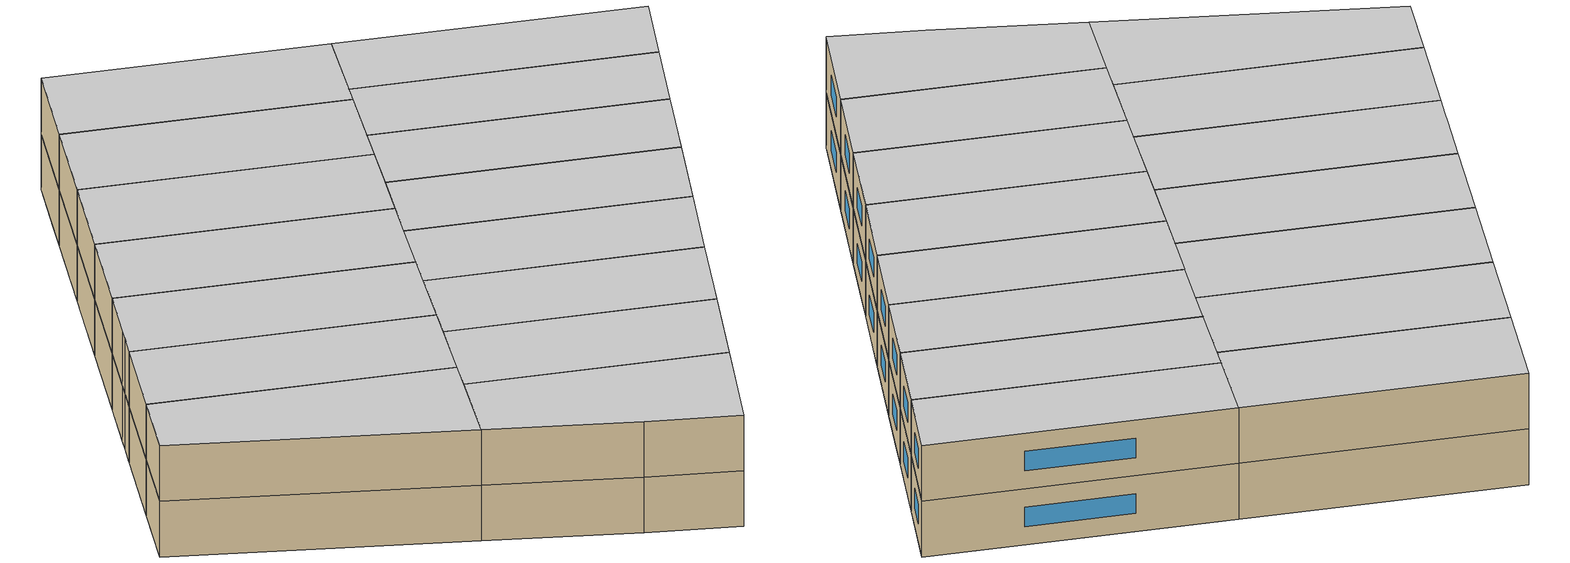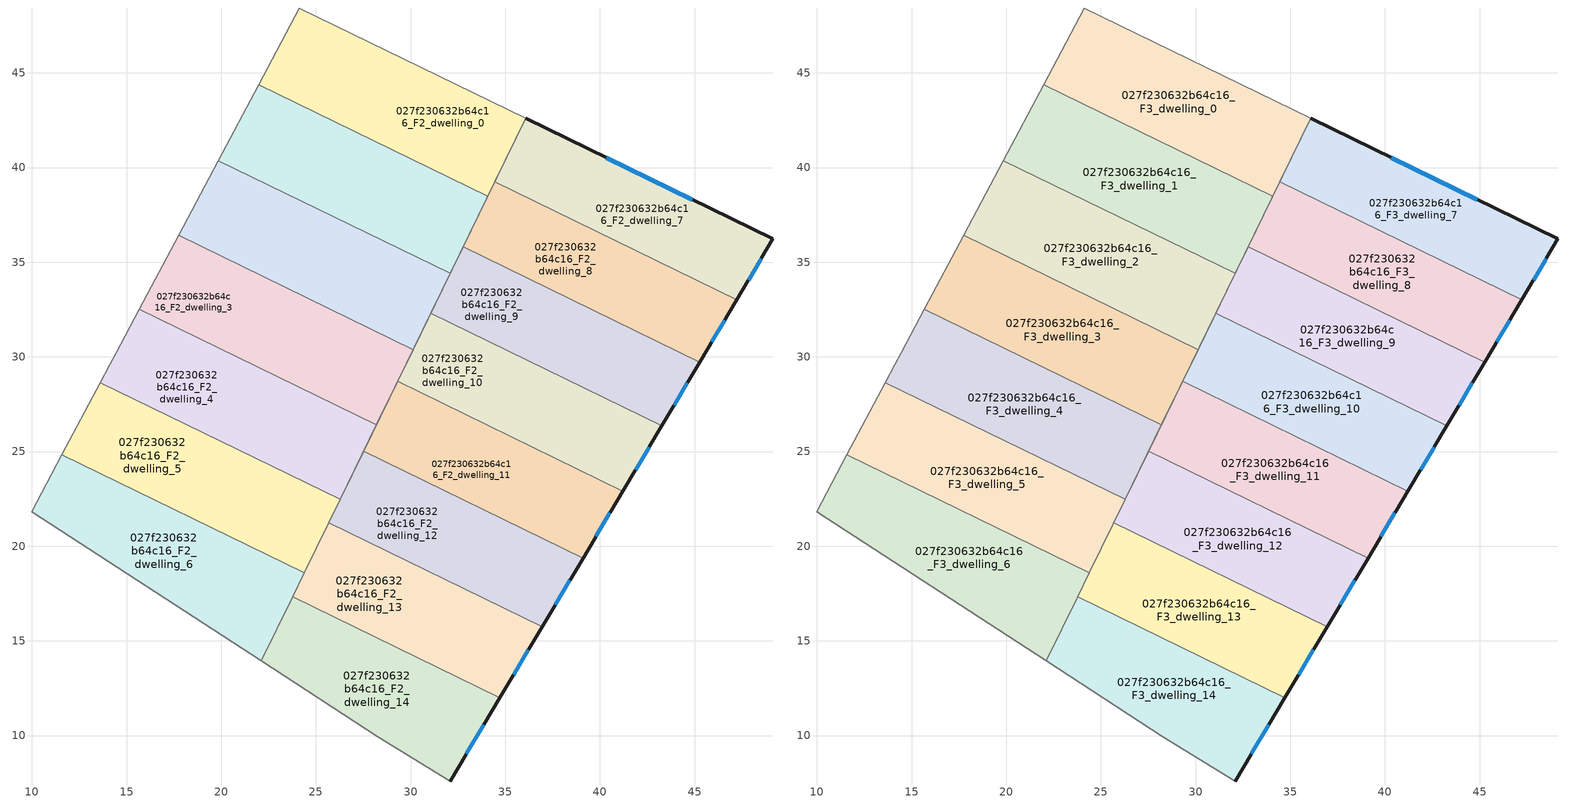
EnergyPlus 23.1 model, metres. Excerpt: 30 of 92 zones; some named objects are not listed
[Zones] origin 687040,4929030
027f230632b64c16_F2_dwelling_0
 floor to 027f230632b64c16_F1_dwelling_0 (EU_floor_Construction): 36.07,42.6 34.23,38.82 22.68,45.69 24.13,48.43 z6
 floor to 027f230632b64c16_F1_dwelling_1 (EU_floor_Construction): 34.23,38.82 34.07,38.48 21.97,44.37 22.68,45.69 z6
 wall to 027f230632b64c16_F2_dwelling_1 (EU_wall_Construction): 21.97,44.37 34.07,38.48 z6:9
 wall adiabatic (EU_wall_Construction): 34.07,38.48 36.07,42.6 24.13,48.43 21.97,44.37 z6:9
027f230632b64c16_F2_dwelling_1
 floor to 027f230632b64c16_F1_dwelling_1 (EU_floor_Construction): 34.07,38.48 32.59,35.44 20.92,42.39 21.97,44.37 z6
 floor to 027f230632b64c16_F1_dwelling_2 (EU_floor_Construction): 32.59,35.44 32.08,34.41 19.85,40.37 20.92,42.39 z6
 wall to 027f230632b64c16_F2_dwelling_2 (EU_wall_Construction): 19.84,40.37 32.08,34.41 z6:9
 wall adiabatic (EU_wall_Construction): 21.97,44.37 19.84,40.37 / 32.08,34.41 34.07,38.48 z6:9
027f230632b64c16_F2_dwelling_10
 floor to 027f230632b64c16_F1_dwelling_11 (EU_floor_Construction): 42.6,25.25 41.21,22.91 29.34,28.69 31.3,31.97 z6
 floor to 027f230632b64c16_F1_dwelling_10 (EU_floor_Construction): 43.26,26.36 42.6,25.25 31.3,31.97 31.39,32.14 z6
 floor to 027f230632b64c16_F1_dwelling_3 (EU_floor_Construction): 31.22,31.85 29.34,28.69 29.31,28.71 30.92,32.02 z6
 floor to 027f230632b64c16_F1_dwelling_2 (EU_floor_Construction): 31.39,32.14 31.22,31.85 30.92,32.02 31.06,32.3 z6
 wall outside (EU_wall_Construction): 41.21,22.91 43.27,26.36 z6:9
 wall to 027f230632b64c16_F2_dwelling_9 (EU_wall_Construction): 43.27,26.36 31.06,32.3 z6:9
 wall to 027f230632b64c16_F2_dwelling_11 (EU_wall_Construction): 29.31,28.71 41.21,22.91 z6:9
 wall adiabatic (EU_wall_Construction): 31.06,32.3 29.31,28.71 z6:9
 window (EU_Window_Construction): 41.88,24.03 42.6,25.24 z6.98:8.02
027f230632b64c16_F2_dwelling_11
 floor to 027f230632b64c16_F1_dwelling_11 (EU_floor_Construction): 41.21,22.91 40.52,21.74 29.21,28.47 29.34,28.69 z6
 floor adiabatic (EU_floor_Construction): 40.52,21.74 39.1,19.37 27.51,25.02 29.31,28.71 29.34,28.69 29.21,28.47 z6
 wall outside (EU_wall_Construction): 39.1,19.37 41.21,22.91 z6:9
 wall to 027f230632b64c16_F2_dwelling_12 (EU_wall_Construction): 27.51,25.02 39.1,19.37 z6:9
 wall adiabatic (EU_wall_Construction): 29.31,28.71 27.51,25.02 z6:9
 window (EU_Window_Construction): 39.79,20.52 40.53,21.76 z6.98:8.02
027f230632b64c16_F2_dwelling_12
 floor adiabatic (EU_floor_Construction): 38.43,18.24 36.94,15.74 25.67,21.22 27.41,24.8 z6
 floor to 027f230632b64c16_F1_dwelling_12 (EU_floor_Construction): 39.1,19.37 38.43,18.24 27.41,24.8 27.51,25.02 z6
 wall outside (EU_wall_Construction): 36.94,15.74 39.1,19.37 z6:9
 wall to 027f230632b64c16_F2_dwelling_13 (EU_wall_Construction): 25.67,21.22 36.94,15.74 z6:9
 wall adiabatic (EU_wall_Construction): 27.51,25.02 25.67,21.22 z6:9
 window (EU_Window_Construction): 37.64,16.92 38.4,18.19 z6.98:8.02
027f230632b64c16_F2_dwelling_13
 floor adiabatic (EU_floor_Construction): 36.35,14.74 34.71,11.99 25.23,16.61 23.83,17.45 25.62,21.12 z6
 floor to 027f230632b64c16_F1_dwelling_15 (EU_floor_Construction): 25.23,16.61 23.77,17.32 23.83,17.45 z6
 floor to 027f230632b64c16_F1_dwelling_13 (EU_floor_Construction): 36.94,15.74 36.35,14.74 25.62,21.12 25.67,21.22 z6
 wall outside (EU_wall_Construction): 34.71,11.99 36.94,15.74 z6:9
 wall to 027f230632b64c16_F2_dwelling_14 (EU_wall_Construction): 23.77,17.32 34.71,11.99 z6:9
 wall to 027f230632b64c16_F2_dwelling_6 (EU_wall_Construction): 24.38,18.58 23.77,17.32 z6:9
 wall adiabatic (EU_wall_Construction): 25.67,21.22 24.38,18.58 z6:9
 window (EU_Window_Construction): 35.44,13.21 36.22,14.52 z6.98:8.02
027f230632b64c16_F2_dwelling_14
 floor to 027f230632b64c16_F1_dwelling_15 (EU_floor_Construction): 34.26,11.23 32.1,7.6 28.27,9.94 22.12,13.94 23.77,17.32 25.23,16.61 z6
 floor adiabatic (EU_floor_Construction): 34.71,11.99 34.26,11.23 25.23,16.61 z6
 wall outside (EU_wall_Construction): 32.1,7.6 34.71,11.99 z6:9
 wall adiabatic (EU_wall_Construction): 22.12,13.94 28.27,9.94 32.1,7.6 z6:9
 wall to 027f230632b64c16_F2_dwelling_6 (EU_wall_Construction): 23.77,17.32 22.12,13.94 z6:9
 window (EU_Window_Construction): 32.95,9.03 33.86,10.56 z6.98:8.02
027f230632b64c16_F2_dwelling_2
 floor to 027f230632b64c16_F1_dwelling_2 (EU_floor_Construction): 32.08,34.41 30.92,32.02 19.14,39.04 19.85,40.37 z6
 floor to 027f230632b64c16_F1_dwelling_3 (EU_floor_Construction): 30.92,32.02 30.13,30.39 17.74,36.42 19.14,39.04 z6
 wall to 027f230632b64c16_F2_dwelling_3 (EU_wall_Construction): 17.74,36.42 30.13,30.39 z6:9
 wall adiabatic (EU_wall_Construction): 19.84,40.37 17.74,36.42 / 30.13,30.39 32.08,34.41 z6:9
027f230632b64c16_F2_dwelling_3
 floor to 027f230632b64c16_F1_dwelling_3 (EU_floor_Construction): 30.13,30.39 29.24,28.56 17.33,35.64 17.74,36.42 z6
 floor to 027f230632b64c16_F1_dwelling_4 (EU_floor_Construction): 29.24,28.56 29.11,28.3 28.03,26.49 15.67,32.51 17.33,35.64 z6
 floor to 027f230632b64c16_F1_dwelling_12 (EU_floor_Construction): 29.11,28.3 28.19,26.41 28.03,26.49 z6
 wall to 027f230632b64c16_F2_dwelling_4 (EU_wall_Construction): 15.67,32.51 28.19,26.41 z6:9
 wall adiabatic (EU_wall_Construction): 17.74,36.42 15.67,32.51 / 28.19,26.41 30.13,30.39 z6:9
027f230632b64c16_F2_dwelling_4
 floor to 027f230632b64c16_F1_dwelling_4 (EU_floor_Construction): 28.03,26.49 27.27,25.2 15.5,32.2 15.67,32.51 z6
 floor to 027f230632b64c16_F1_dwelling_5 (EU_floor_Construction): 27.27,25.2 25.78,22.71 14.53,28.19 13.65,28.72 14.11,29.59 14.45,30.22 15.5,32.2 z6
 floor to 027f230632b64c16_F1_dwelling_6 (EU_floor_Construction): 14.53,28.19 13.61,28.64 13.65,28.72 z6
 floor adiabatic (EU_floor_Construction): 28.19,26.41 26.27,22.47 25.78,22.71 28.03,26.49 z6
 wall adiabatic (EU_wall_Construction): 26.27,22.47 28.19,26.41 / 15.67,32.51 14.45,30.22 14.11,29.59 13.6,28.64 z6:9
 wall to 027f230632b64c16_F2_dwelling_5 (EU_wall_Construction): 13.6,28.64 26.27,22.47 z6:9
027f230632b64c16_F2_dwelling_5
 floor to 027f230632b64c16_F1_dwelling_5 (EU_floor_Construction): 25.78,22.71 25.25,21.81 14.53,28.19 z6
 floor to 027f230632b64c16_F1_dwelling_6 (EU_floor_Construction): 25.25,21.81 23.56,18.98 15.98,22.67 11.77,25.18 13.61,28.64 14.53,28.19 z6
 floor to 027f230632b64c16_F1_dwelling_7 (EU_floor_Construction): 15.98,22.67 11.57,24.82 11.77,25.18 z6
 floor to 027f230632b64c16_F1_dwelling_14 (EU_floor_Construction): 25.62,21.12 24.38,18.58 23.56,18.98 25.04,21.47 z6
 floor to 027f230632b64c16_F1_dwelling_13 (EU_floor_Construction): 26.27,22.47 25.67,21.22 25.62,21.12 25.04,21.47 25.78,22.71 z6
 wall adiabatic (EU_wall_Construction): 24.38,18.58 26.27,22.47 / 13.6,28.64 11.57,24.82 z6:9
 wall to 027f230632b64c16_F2_dwelling_6 (EU_wall_Construction): 11.57,24.82 24.38,18.58 z6:9
027f230632b64c16_F2_dwelling_6
 floor to 027f230632b64c16_F1_dwelling_6 (EU_floor_Construction): 23.56,18.98 23.2,18.38 15.98,22.67 z6
 floor to 027f230632b64c16_F1_dwelling_7 (EU_floor_Construction): 23.2,18.38 20.99,14.67 9.98,21.83 11.57,24.82 15.98,22.67 z6
 floor to 027f230632b64c16_F1_dwelling_15 (EU_floor_Construction): 23.83,17.45 22.12,13.94 20.99,14.67 22.96,17.96 z6
 floor to 027f230632b64c16_F1_dwelling_14 (EU_floor_Construction): 24.38,18.58 23.83,17.45 22.96,17.96 23.56,18.98 z6
 wall adiabatic (EU_wall_Construction): 11.57,24.82 9.98,21.83 22.12,13.94 z6:9
027f230632b64c16_F2_dwelling_7
 floor to 027f230632b64c16_F1_dwelling_8 (EU_floor_Construction): 49.14,36.23 47.23,33.02 37.7,37.65 35.47,38.98 37.27,42.01 z6
 floor to 027f230632b64c16_F1_dwelling_0 (EU_floor_Construction): 37.27,42.01 35.36,38.79 34.44,39.24 36.07,42.6 z6
 floor to 027f230632b64c16_F1_dwelling_9 (EU_floor_Construction): 37.7,37.65 35.36,38.79 35.47,38.98 z6
 wall outside (EU_wall_Construction): 47.23,33.01 49.14,36.23 36.07,42.6 z6:9
 wall to 027f230632b64c16_F2_dwelling_8 (EU_wall_Construction): 34.44,39.24 47.23,33.01 z6:9
 wall adiabatic (EU_wall_Construction): 36.07,42.6 34.44,39.24 z6:9
 window (EU_Window_Construction): 44.89,38.3 40.32,40.53 / 47.85,34.06 48.52,35.18 z6.98:8.02
027f230632b64c16_F2_dwelling_8
 floor to 027f230632b64c16_F1_dwelling_9 (EU_floor_Construction): 46.77,32.25 45.27,29.73 33.4,35.51 35.36,38.79 37.7,37.65 z6
 floor to 027f230632b64c16_F1_dwelling_8 (EU_floor_Construction): 47.23,33.02 46.77,32.25 37.7,37.65 z6
 floor to 027f230632b64c16_F1_dwelling_1 (EU_floor_Construction): 35.07,38.32 33.4,35.51 32.77,35.81 34.23,38.82 z6
 floor to 027f230632b64c16_F1_dwelling_0 (EU_floor_Construction): 35.36,38.79 35.07,38.32 34.23,38.82 34.44,39.24 z6
 wall outside (EU_wall_Construction): 45.27,29.73 47.23,33.01 z6:9
 wall to 027f230632b64c16_F2_dwelling_9 (EU_wall_Construction): 32.77,35.81 45.27,29.73 z6:9
 wall adiabatic (EU_wall_Construction): 34.44,39.24 32.77,35.81 z6:9
 window (EU_Window_Construction): 45.9,30.8 46.59,31.95 z6.98:8.02
027f230632b64c16_F2_dwelling_9
 floor to 027f230632b64c16_F1_dwelling_10 (EU_floor_Construction): 44.69,28.75 43.26,26.36 31.39,32.14 33.38,35.48 z6
 floor to 027f230632b64c16_F1_dwelling_9 (EU_floor_Construction): 45.27,29.73 44.69,28.75 33.38,35.48 33.4,35.51 z6
 floor to 027f230632b64c16_F1_dwelling_2 (EU_floor_Construction): 33.16,35.1 31.39,32.14 31.06,32.3 32.59,35.44 z6
 floor to 027f230632b64c16_F1_dwelling_1 (EU_floor_Construction): 33.4,35.51 33.16,35.1 32.59,35.44 32.77,35.81 z6
 wall outside (EU_wall_Construction): 43.27,26.36 45.27,29.73 z6:9
 wall adiabatic (EU_wall_Construction): 32.77,35.81 31.06,32.3 z6:9
 window (EU_Window_Construction): 43.92,27.45 44.62,28.63 z6.98:8.02
027f230632b64c16_F3_dwelling_0
 floor to 027f230632b64c16_F2_dwelling_0 (EU_floor_Construction): 36.07,42.6 34.07,38.48 21.97,44.37 24.13,48.43 z9
 wall to 027f230632b64c16_F3_dwelling_1 (EU_wall_Construction): 21.97,44.37 34.07,38.48 z9:12
 wall adiabatic (EU_wall_Construction): 34.07,38.48 36.07,42.6 24.13,48.43 21.97,44.37 z9:12
 ceiling to 027f230632b64c16_F4_dwelling_0 (EU_floor_Construction): 34.07,38.48 36.07,42.6 24.13,48.43 21.97,44.37 z12
027f230632b64c16_F3_dwelling_1
 floor to 027f230632b64c16_F2_dwelling_1 (EU_floor_Construction): 34.07,38.48 32.08,34.41 19.84,40.37 21.97,44.37 z9
 wall to 027f230632b64c16_F3_dwelling_2 (EU_wall_Construction): 19.84,40.37 32.08,34.41 z9:12
 wall adiabatic (EU_wall_Construction): 21.97,44.37 19.84,40.37 / 32.08,34.41 34.07,38.48 z9:12
 ceiling to 027f230632b64c16_F4_dwelling_1 (EU_floor_Construction): 32.08,34.41 34.07,38.48 21.97,44.37 19.84,40.37 z12
027f230632b64c16_F3_dwelling_10
 floor to 027f230632b64c16_F2_dwelling_10 (EU_floor_Construction): 43.27,26.36 41.21,22.91 29.31,28.71 31.06,32.3 z9
 wall outside (EU_wall_Construction): 41.21,22.91 43.27,26.36 z9:12
 wall to 027f230632b64c16_F3_dwelling_9 (EU_wall_Construction): 43.27,26.36 31.06,32.3 z9:12
 wall to 027f230632b64c16_F3_dwelling_11 (EU_wall_Construction): 29.31,28.71 41.21,22.91 z9:12
 wall adiabatic (EU_wall_Construction): 31.06,32.3 29.31,28.71 z9:12
 window (EU_Window_Construction): 41.88,24.03 42.6,25.24 z9.98:11.02
 ceiling to 027f230632b64c16_F4_dwelling_10 (EU_floor_Construction): 41.21,22.91 43.27,26.36 31.06,32.3 29.31,28.71 z12
027f230632b64c16_F3_dwelling_11
 floor to 027f230632b64c16_F2_dwelling_11 (EU_floor_Construction): 41.21,22.91 39.1,19.37 27.51,25.02 29.31,28.71 z9
 wall outside (EU_wall_Construction): 39.1,19.37 41.21,22.91 z9:12
 wall to 027f230632b64c16_F3_dwelling_12 (EU_wall_Construction): 27.51,25.02 39.1,19.37 z9:12
 wall adiabatic (EU_wall_Construction): 29.31,28.71 27.51,25.02 z9:12
 window (EU_Window_Construction): 39.79,20.52 40.53,21.76 z9.98:11.02
 ceiling to 027f230632b64c16_F4_dwelling_11 (EU_floor_Construction): 39.1,19.37 41.21,22.91 29.31,28.71 27.51,25.02 z12
027f230632b64c16_F3_dwelling_12
 floor to 027f230632b64c16_F2_dwelling_12 (EU_floor_Construction): 39.1,19.37 36.94,15.74 25.67,21.22 27.51,25.02 z9
 wall outside (EU_wall_Construction): 36.94,15.74 39.1,19.37 z9:12
 wall to 027f230632b64c16_F3_dwelling_13 (EU_wall_Construction): 25.67,21.22 36.94,15.74 z9:12
 wall adiabatic (EU_wall_Construction): 27.51,25.02 25.67,21.22 z9:12
 window (EU_Window_Construction): 37.64,16.92 38.4,18.19 z9.98:11.02
 ceiling to 027f230632b64c16_F4_dwelling_12 (EU_floor_Construction): 36.94,15.74 39.1,19.37 27.51,25.02 25.67,21.22 z12
027f230632b64c16_F3_dwelling_13
 floor to 027f230632b64c16_F2_dwelling_13 (EU_floor_Construction): 36.94,15.74 34.71,11.99 23.77,17.32 25.67,21.22 z9
 wall outside (EU_wall_Construction): 34.71,11.99 36.94,15.74 z9:12
 wall to 027f230632b64c16_F3_dwelling_14 (EU_wall_Construction): 23.77,17.32 34.71,11.99 z9:12
 wall to 027f230632b64c16_F3_dwelling_6 (EU_wall_Construction): 24.38,18.58 23.77,17.32 z9:12
 wall adiabatic (EU_wall_Construction): 25.67,21.22 24.38,18.58 z9:12
 window (EU_Window_Construction): 35.44,13.21 36.22,14.52 z9.98:11.02
 ceiling to 027f230632b64c16_F4_dwelling_13 (EU_floor_Construction): 34.71,11.99 36.94,15.74 25.67,21.22 23.77,17.32 z12
027f230632b64c16_F3_dwelling_14
 floor to 027f230632b64c16_F2_dwelling_14 (EU_floor_Construction): 34.71,11.99 32.1,7.6 28.27,9.94 22.12,13.94 23.77,17.32 z9
 wall outside (EU_wall_Construction): 32.1,7.6 34.71,11.99 z9:12
 wall adiabatic (EU_wall_Construction): 22.12,13.94 28.27,9.94 32.1,7.6 z9:12
 wall to 027f230632b64c16_F3_dwelling_6 (EU_wall_Construction): 23.77,17.32 22.12,13.94 z9:12
 window (EU_Window_Construction): 32.95,9.03 33.86,10.56 z9.98:11.02
 ceiling to 027f230632b64c16_F4_dwelling_14 (EU_floor_Construction): 32.1,7.6 34.71,11.99 23.77,17.32 22.12,13.94 28.27,9.94 z12
027f230632b64c16_F3_dwelling_2
 floor to 027f230632b64c16_F2_dwelling_2 (EU_floor_Construction): 32.08,34.41 30.13,30.39 17.74,36.42 19.84,40.37 z9
 wall to 027f230632b64c16_F3_dwelling_3 (EU_wall_Construction): 17.74,36.42 30.13,30.39 z9:12
 wall adiabatic (EU_wall_Construction): 19.84,40.37 17.74,36.42 / 30.13,30.39 32.08,34.41 z9:12
 ceiling to 027f230632b64c16_F4_dwelling_2 (EU_floor_Construction): 30.13,30.39 32.08,34.41 19.84,40.37 17.74,36.42 z12
027f230632b64c16_F3_dwelling_3
 floor to 027f230632b64c16_F2_dwelling_3 (EU_floor_Construction): 30.13,30.39 28.19,26.41 15.67,32.51 17.74,36.42 z9
 wall to 027f230632b64c16_F3_dwelling_4 (EU_wall_Construction): 15.67,32.51 28.19,26.41 z9:12
 wall adiabatic (EU_wall_Construction): 17.74,36.42 15.67,32.51 / 28.19,26.41 30.13,30.39 z9:12
 ceiling to 027f230632b64c16_F4_dwelling_3 (EU_floor_Construction): 28.19,26.41 30.13,30.39 17.74,36.42 15.67,32.51 z12
027f230632b64c16_F3_dwelling_4
 floor to 027f230632b64c16_F2_dwelling_4 (EU_floor_Construction): 28.19,26.41 26.27,22.47 13.6,28.64 14.11,29.59 14.45,30.22 15.67,32.51 z9
 wall adiabatic (EU_wall_Construction): 26.27,22.47 28.19,26.41 / 15.67,32.51 14.45,30.22 14.11,29.59 13.6,28.64 z9:12
 wall to 027f230632b64c16_F3_dwelling_5 (EU_wall_Construction): 13.6,28.64 26.27,22.47 z9:12
 ceiling to 027f230632b64c16_F4_dwelling_4 (EU_floor_Construction): 26.27,22.47 28.19,26.41 15.67,32.51 14.45,30.22 14.11,29.59 13.6,28.64 z12
027f230632b64c16_F3_dwelling_5
 floor to 027f230632b64c16_F2_dwelling_5 (EU_floor_Construction): 26.27,22.47 24.38,18.58 11.57,24.82 13.6,28.64 z9
 wall adiabatic (EU_wall_Construction): 24.38,18.58 26.27,22.47 / 13.6,28.64 11.57,24.82 z9:12
 wall to 027f230632b64c16_F3_dwelling_6 (EU_wall_Construction): 11.57,24.82 24.38,18.58 z9:12
 ceiling to 027f230632b64c16_F4_dwelling_5 (EU_floor_Construction): 24.38,18.58 26.27,22.47 13.6,28.64 11.57,24.82 z12
027f230632b64c16_F3_dwelling_6
 floor to 027f230632b64c16_F2_dwelling_6 (EU_floor_Construction): 24.38,18.58 22.12,13.94 9.98,21.83 11.57,24.82 z9
 wall adiabatic (EU_wall_Construction): 11.57,24.82 9.98,21.83 22.12,13.94 z9:12
 ceiling to 027f230632b64c16_F4_dwelling_6 (EU_floor_Construction): 22.12,13.94 24.38,18.58 11.57,24.82 9.98,21.83 z12
027f230632b64c16_F3_dwelling_7
 floor to 027f230632b64c16_F2_dwelling_7 (EU_floor_Construction): 49.14,36.23 47.23,33.01 34.44,39.24 36.07,42.6 z9
 wall outside (EU_wall_Construction): 47.23,33.01 49.14,36.23 36.07,42.6 z9:12
 wall to 027f230632b64c16_F3_dwelling_8 (EU_wall_Construction): 34.44,39.24 47.23,33.01 z9:12
 wall adiabatic (EU_wall_Construction): 36.07,42.6 34.44,39.24 z9:12
 window (EU_Window_Construction): 44.89,38.3 40.32,40.53 / 47.85,34.06 48.52,35.18 z9.98:11.02
 ceiling to 027f230632b64c16_F4_dwelling_7 (EU_floor_Construction): 47.23,33.01 49.14,36.23 36.07,42.6 34.44,39.24 z12
027f230632b64c16_F3_dwelling_8
 floor to 027f230632b64c16_F2_dwelling_8 (EU_floor_Construction): 47.23,33.01 45.27,29.73 32.77,35.81 34.44,39.24 z9
 wall outside (EU_wall_Construction): 45.27,29.73 47.23,33.01 z9:12
 wall to 027f230632b64c16_F3_dwelling_9 (EU_wall_Construction): 32.77,35.81 45.27,29.73 z9:12
 wall adiabatic (EU_wall_Construction): 34.44,39.24 32.77,35.81 z9:12
 window (EU_Window_Construction): 45.9,30.8 46.59,31.95 z9.98:11.02
 ceiling to 027f230632b64c16_F4_dwelling_8 (EU_floor_Construction): 45.27,29.73 47.23,33.01 34.44,39.24 32.77,35.81 z12
027f230632b64c16_F3_dwelling_9
 floor to 027f230632b64c16_F2_dwelling_9 (EU_floor_Construction): 45.27,29.73 43.27,26.36 31.06,32.3 32.77,35.81 z9
 wall outside (EU_wall_Construction): 43.27,26.36 45.27,29.73 z9:12
 wall adiabatic (EU_wall_Construction): 32.77,35.81 31.06,32.3 z9:12
 window (EU_Window_Construction): 43.92,27.45 44.62,28.63 z9.98:11.02
 ceiling to 027f230632b64c16_F4_dwelling_9 (EU_floor_Construction): 43.27,26.36 45.27,29.73 32.77,35.81 31.06,32.3 z12
[Building]
EU S2 Campaign: North Axis=0; Terrain=City; Solar Distribution=FullExterior
[Site:Location]
Bologna: Latitude=44.5; Longitude=11.25; Time Zone=1; Elevation=37
[SizingPeriod:WeatherFileDays]
AnnualSizingPeriod: Begin Month=1; Begin Day of Month=1; End Month=12; End Day of Month=31; Day of Week for Start Day=Monday; Use Weather File Daylight Saving Period=No; Use Weather File Rain and Snow Indicators=No
[MATERIAL]
EU_InternalMass_Material: Roughness=MediumRough; Thickness=0.1; Conductivity=1; Density=1800; Specific Heat=900; Thermal Absorptance=0.9; Solar Absorptance=0.7; Visible Absorptance=0.7
[MATERIAL:NOMASS] Roughness=MediumRough; Thermal Absorptance=0.9; Solar Absorptance=0.7; Visible Absorptance=0.7
Name | Thermal Resistance
EU_wall_NoMass | 0.905828
EU_floor_NoMass | 0.67114
[WINDOWMATERIAL:SIMPLEGLAZINGSYSTEM]
EU_Window_SimpleGlazing: UFactor=4.52486; Solar Heat Gain Coefficient=0.85; Visible Transmittance=0.85
[CONSTRUCTION]
EU_wall_Construction: EU_wall_NoMass
EU_floor_Construction: EU_floor_NoMass
EU_Window_Construction: EU_Window_SimpleGlazing
EU_InternalMass_Construction: EU_InternalMass_Material
[ZONE] Type=1; Multiplier=1; Ceiling Height=autocalculate; Floor Area=autocalculate; Part of Total Floor Area=Yes
Name | Volume
027f230632b64c16_F2_dwelling_0; 027f230632b64c16_F3_dwelling_0 | 183.844
027f230632b64c16_F2_dwelling_1; 027f230632b64c16_F3_dwelling_1 | 183.89
027f230632b64c16_F2_dwelling_10; 027f230632b64c16_F3_dwelling_10 | 160.898
027f230632b64c16_F2_dwelling_11; 027f230632b64c16_F3_dwelling_11 | 160.915
027f230632b64c16_F2_dwelling_12; 027f230632b64c16_F3_dwelling_12; 027f230632b64c16_F2_dwelling_14; 027f230632b64c16_F3_dwelling_14 | 160.881
027f230632b64c16_F2_dwelling_13; 027f230632b64c16_F3_dwelling_13 | 160.895
027f230632b64c16_F2_dwelling_2; 027f230632b64c16_F3_dwelling_2 | 183.866
027f230632b64c16_F2_dwelling_3; 027f230632b64c16_F3_dwelling_3 | 183.871
027f230632b64c16_F2_dwelling_4; 027f230632b64c16_F3_dwelling_4 | 183.856
027f230632b64c16_F2_dwelling_5; 027f230632b64c16_F3_dwelling_5 | 183.892
027f230632b64c16_F2_dwelling_6; 027f230632b64c16_F3_dwelling_6 | 183.874
027f230632b64c16_F2_dwelling_7; 027f230632b64c16_F3_dwelling_7 | 160.883
027f230632b64c16_F2_dwelling_8; 027f230632b64c16_F3_dwelling_8 | 160.893
027f230632b64c16_F2_dwelling_9; 027f230632b64c16_F3_dwelling_9 | 160.901
[INTERNALMASS] Construction=EU_InternalMass_Construction
Name | Zone or ZoneList | Surface Area
027f230632b64c16_F2_dwelling_0_EU_InternalMass | 027f230632b64c16_F2_dwelling_0 | 61.2814
027f230632b64c16_F2_dwelling_1_EU_InternalMass | 027f230632b64c16_F2_dwelling_1 | 61.297
027f230632b64c16_F2_dwelling_2_EU_InternalMass | 027f230632b64c16_F2_dwelling_2 | 61.2886
027f230632b64c16_F2_dwelling_3_EU_InternalMass | 027f230632b64c16_F2_dwelling_3 | 61.2901
027f230632b64c16_F2_dwelling_4_EU_InternalMass | 027f230632b64c16_F2_dwelling_4 | 61.2855
027f230632b64c16_F2_dwelling_5_EU_InternalMass | 027f230632b64c16_F2_dwelling_5 | 61.2973
027f230632b64c16_F2_dwelling_6_EU_InternalMass | 027f230632b64c16_F2_dwelling_6 | 61.2911
027f230632b64c16_F2_dwelling_7_EU_InternalMass | 027f230632b64c16_F2_dwelling_7 | 53.6277
027f230632b64c16_F2_dwelling_8_EU_InternalMass | 027f230632b64c16_F2_dwelling_8 | 53.6314
027f230632b64c16_F2_dwelling_9_EU_InternalMass | 027f230632b64c16_F2_dwelling_9 | 53.6335
027f230632b64c16_F2_dwelling_10_EU_InternalMass | 027f230632b64c16_F2_dwelling_10 | 53.6326
027f230632b64c16_F2_dwelling_11_EU_InternalMass | 027f230632b64c16_F2_dwelling_11 | 53.6381
027f230632b64c16_F2_dwelling_12_EU_InternalMass | 027f230632b64c16_F2_dwelling_12 | 53.6267
027f230632b64c16_F2_dwelling_13_EU_InternalMass | 027f230632b64c16_F2_dwelling_13 | 53.6317
027f230632b64c16_F2_dwelling_14_EU_InternalMass | 027f230632b64c16_F2_dwelling_14 | 53.6271
027f230632b64c16_F3_dwelling_0_EU_InternalMass | 027f230632b64c16_F3_dwelling_0 | 61.2814
027f230632b64c16_F3_dwelling_1_EU_InternalMass | 027f230632b64c16_F3_dwelling_1 | 61.297
027f230632b64c16_F3_dwelling_2_EU_InternalMass | 027f230632b64c16_F3_dwelling_2 | 61.2886
027f230632b64c16_F3_dwelling_3_EU_InternalMass | 027f230632b64c16_F3_dwelling_3 | 61.2901
027f230632b64c16_F3_dwelling_4_EU_InternalMass | 027f230632b64c16_F3_dwelling_4 | 61.2855
027f230632b64c16_F3_dwelling_5_EU_InternalMass | 027f230632b64c16_F3_dwelling_5 | 61.2973
027f230632b64c16_F3_dwelling_6_EU_InternalMass | 027f230632b64c16_F3_dwelling_6 | 61.2911
027f230632b64c16_F3_dwelling_7_EU_InternalMass | 027f230632b64c16_F3_dwelling_7 | 53.6277
027f230632b64c16_F3_dwelling_8_EU_InternalMass | 027f230632b64c16_F3_dwelling_8 | 53.6314
027f230632b64c16_F3_dwelling_9_EU_InternalMass | 027f230632b64c16_F3_dwelling_9 | 53.6335
027f230632b64c16_F3_dwelling_10_EU_InternalMass | 027f230632b64c16_F3_dwelling_10 | 53.6326
027f230632b64c16_F3_dwelling_11_EU_InternalMass | 027f230632b64c16_F3_dwelling_11 | 53.6381
027f230632b64c16_F3_dwelling_12_EU_InternalMass | 027f230632b64c16_F3_dwelling_12 | 53.6267
027f230632b64c16_F3_dwelling_13_EU_InternalMass | 027f230632b64c16_F3_dwelling_13 | 53.6317
027f230632b64c16_F3_dwelling_14_EU_InternalMass | 027f230632b64c16_F3_dwelling_14 | 53.6271
[OTHEREQUIPMENT] Fuel Type=Electricity; Design Level Calculation Method=Watts/Area; Power per Zone Floor Area=1; Fraction Latent=0; Fraction Radiant=0; Fraction Lost=0; Carbon Dioxide Generation Rate=0; EndUse Subcategory=EU_Step8_InternalGains
Name | Zone or ZoneList or Space or SpaceList | Schedule
EU_Step8_InternalGain_027f230632b64c16_F2_dwelling_0_f000 | 027f230632b64c16_F2_dwelling_0 | EU_Step8_GainSchedule_027f230632b64c16_F2_dwelling_0_f000
EU_Step8_InternalGain_027f230632b64c16_F2_dwelling_1_f000 | 027f230632b64c16_F2_dwelling_1 | EU_Step8_GainSchedule_027f230632b64c16_F2_dwelling_1_f000
EU_Step8_InternalGain_027f230632b64c16_F2_dwelling_2_f000 | 027f230632b64c16_F2_dwelling_2 | EU_Step8_GainSchedule_027f230632b64c16_F2_dwelling_2_f000
EU_Step8_InternalGain_027f230632b64c16_F2_dwelling_3_f000 | 027f230632b64c16_F2_dwelling_3 | EU_Step8_GainSchedule_027f230632b64c16_F2_dwelling_3_f000
EU_Step8_InternalGain_027f230632b64c16_F2_dwelling_4_f000 | 027f230632b64c16_F2_dwelling_4 | EU_Step8_GainSchedule_027f230632b64c16_F2_dwelling_4_f000
EU_Step8_InternalGain_027f230632b64c16_F2_dwelling_5_f000 | 027f230632b64c16_F2_dwelling_5 | EU_Step8_GainSchedule_027f230632b64c16_F2_dwelling_5_f000
EU_Step8_InternalGain_027f230632b64c16_F2_dwelling_6_f000 | 027f230632b64c16_F2_dwelling_6 | EU_Step8_GainSchedule_027f230632b64c16_F2_dwelling_6_f000
EU_Step8_InternalGain_027f230632b64c16_F2_dwelling_7_f000 | 027f230632b64c16_F2_dwelling_7 | EU_Step8_GainSchedule_027f230632b64c16_F2_dwelling_7_f000
EU_Step8_InternalGain_027f230632b64c16_F2_dwelling_8_f000 | 027f230632b64c16_F2_dwelling_8 | EU_Step8_GainSchedule_027f230632b64c16_F2_dwelling_8_f000
EU_Step8_InternalGain_027f230632b64c16_F2_dwelling_9_f000 | 027f230632b64c16_F2_dwelling_9 | EU_Step8_GainSchedule_027f230632b64c16_F2_dwelling_9_f000
EU_Step8_InternalGain_027f230632b64c16_F2_dwelling_10_f000 | 027f230632b64c16_F2_dwelling_10 | EU_Step8_GainSchedule_027f230632b64c16_F2_dwelling_10_f000
EU_Step8_InternalGain_027f230632b64c16_F2_dwelling_11_f000 | 027f230632b64c16_F2_dwelling_11 | EU_Step8_GainSchedule_027f230632b64c16_F2_dwelling_11_f000
EU_Step8_InternalGain_027f230632b64c16_F2_dwelling_12_f000 | 027f230632b64c16_F2_dwelling_12 | EU_Step8_GainSchedule_027f230632b64c16_F2_dwelling_12_f000
EU_Step8_InternalGain_027f230632b64c16_F2_dwelling_13_f000 | 027f230632b64c16_F2_dwelling_13 | EU_Step8_GainSchedule_027f230632b64c16_F2_dwelling_13_f000
EU_Step8_InternalGain_027f230632b64c16_F2_dwelling_14_f000 | 027f230632b64c16_F2_dwelling_14 | EU_Step8_GainSchedule_027f230632b64c16_F2_dwelling_14_f000
EU_Step8_InternalGain_027f230632b64c16_F3_dwelling_0_f000 | 027f230632b64c16_F3_dwelling_0 | EU_Step8_GainSchedule_027f230632b64c16_F3_dwelling_0_f000
EU_Step8_InternalGain_027f230632b64c16_F3_dwelling_1_f000 | 027f230632b64c16_F3_dwelling_1 | EU_Step8_GainSchedule_027f230632b64c16_F3_dwelling_1_f000
EU_Step8_InternalGain_027f230632b64c16_F3_dwelling_2_f000 | 027f230632b64c16_F3_dwelling_2 | EU_Step8_GainSchedule_027f230632b64c16_F3_dwelling_2_f000
EU_Step8_InternalGain_027f230632b64c16_F3_dwelling_3_f000 | 027f230632b64c16_F3_dwelling_3 | EU_Step8_GainSchedule_027f230632b64c16_F3_dwelling_3_f000
EU_Step8_InternalGain_027f230632b64c16_F3_dwelling_4_f000 | 027f230632b64c16_F3_dwelling_4 | EU_Step8_GainSchedule_027f230632b64c16_F3_dwelling_4_f000
EU_Step8_InternalGain_027f230632b64c16_F3_dwelling_5_f000 | 027f230632b64c16_F3_dwelling_5 | EU_Step8_GainSchedule_027f230632b64c16_F3_dwelling_5_f000
EU_Step8_InternalGain_027f230632b64c16_F3_dwelling_6_f000 | 027f230632b64c16_F3_dwelling_6 | EU_Step8_GainSchedule_027f230632b64c16_F3_dwelling_6_f000
EU_Step8_InternalGain_027f230632b64c16_F3_dwelling_7_f000 | 027f230632b64c16_F3_dwelling_7 | EU_Step8_GainSchedule_027f230632b64c16_F3_dwelling_7_f000
EU_Step8_InternalGain_027f230632b64c16_F3_dwelling_8_f000 | 027f230632b64c16_F3_dwelling_8 | EU_Step8_GainSchedule_027f230632b64c16_F3_dwelling_8_f000
EU_Step8_InternalGain_027f230632b64c16_F3_dwelling_9_f000 | 027f230632b64c16_F3_dwelling_9 | EU_Step8_GainSchedule_027f230632b64c16_F3_dwelling_9_f000
EU_Step8_InternalGain_027f230632b64c16_F3_dwelling_10_f000 | 027f230632b64c16_F3_dwelling_10 | EU_Step8_GainSchedule_027f230632b64c16_F3_dwelling_10_f000
EU_Step8_InternalGain_027f230632b64c16_F3_dwelling_11_f000 | 027f230632b64c16_F3_dwelling_11 | EU_Step8_GainSchedule_027f230632b64c16_F3_dwelling_11_f000
EU_Step8_InternalGain_027f230632b64c16_F3_dwelling_12_f000 | 027f230632b64c16_F3_dwelling_12 | EU_Step8_GainSchedule_027f230632b64c16_F3_dwelling_12_f000
EU_Step8_InternalGain_027f230632b64c16_F3_dwelling_13_f000 | 027f230632b64c16_F3_dwelling_13 | EU_Step8_GainSchedule_027f230632b64c16_F3_dwelling_13_f000
EU_Step8_InternalGain_027f230632b64c16_F3_dwelling_14_f000 | 027f230632b64c16_F3_dwelling_14 | EU_Step8_GainSchedule_027f230632b64c16_F3_dwelling_14_f000
[ZONEVENTILATION:DESIGNFLOWRATE] Schedule=EU_AlwaysOn; Design Flow Rate Calculation Method=AirChanges/Hour; Air Changes per Hour=0.73129; Ventilation Type=Natural; Fan Pressure Rise=0; Fan Total Efficiency=1; Constant Term Coefficient=1; Temperature Term Coefficient=0; Velocity Term Coefficient=0; Velocity Squared Term Coefficient=0; Minimum Indoor Temperature=-100; Maximum Indoor Temperature=100; Delta Temperature=-100; Minimum Outdoor Temperature=-100; Maximum Outdoor Temperature=100; Maximum Wind Speed=40
Name | Zone or ZoneList or Space or SpaceList
EU_ConstantAir_027f230632b64c16_F2_dwelling_0 | 027f230632b64c16_F2_dwelling_0
EU_ConstantAir_027f230632b64c16_F2_dwelling_1 | 027f230632b64c16_F2_dwelling_1
EU_ConstantAir_027f230632b64c16_F2_dwelling_2 | 027f230632b64c16_F2_dwelling_2
EU_ConstantAir_027f230632b64c16_F2_dwelling_3 | 027f230632b64c16_F2_dwelling_3
EU_ConstantAir_027f230632b64c16_F2_dwelling_4 | 027f230632b64c16_F2_dwelling_4
EU_ConstantAir_027f230632b64c16_F2_dwelling_5 | 027f230632b64c16_F2_dwelling_5
EU_ConstantAir_027f230632b64c16_F2_dwelling_6 | 027f230632b64c16_F2_dwelling_6
EU_ConstantAir_027f230632b64c16_F2_dwelling_7 | 027f230632b64c16_F2_dwelling_7
EU_ConstantAir_027f230632b64c16_F2_dwelling_8 | 027f230632b64c16_F2_dwelling_8
EU_ConstantAir_027f230632b64c16_F2_dwelling_9 | 027f230632b64c16_F2_dwelling_9
EU_ConstantAir_027f230632b64c16_F2_dwelling_10 | 027f230632b64c16_F2_dwelling_10
EU_ConstantAir_027f230632b64c16_F2_dwelling_11 | 027f230632b64c16_F2_dwelling_11
EU_ConstantAir_027f230632b64c16_F2_dwelling_12 | 027f230632b64c16_F2_dwelling_12
EU_ConstantAir_027f230632b64c16_F2_dwelling_13 | 027f230632b64c16_F2_dwelling_13
EU_ConstantAir_027f230632b64c16_F2_dwelling_14 | 027f230632b64c16_F2_dwelling_14
EU_ConstantAir_027f230632b64c16_F3_dwelling_0 | 027f230632b64c16_F3_dwelling_0
EU_ConstantAir_027f230632b64c16_F3_dwelling_1 | 027f230632b64c16_F3_dwelling_1
EU_ConstantAir_027f230632b64c16_F3_dwelling_2 | 027f230632b64c16_F3_dwelling_2
EU_ConstantAir_027f230632b64c16_F3_dwelling_3 | 027f230632b64c16_F3_dwelling_3
EU_ConstantAir_027f230632b64c16_F3_dwelling_4 | 027f230632b64c16_F3_dwelling_4
EU_ConstantAir_027f230632b64c16_F3_dwelling_5 | 027f230632b64c16_F3_dwelling_5
EU_ConstantAir_027f230632b64c16_F3_dwelling_6 | 027f230632b64c16_F3_dwelling_6
EU_ConstantAir_027f230632b64c16_F3_dwelling_7 | 027f230632b64c16_F3_dwelling_7
EU_ConstantAir_027f230632b64c16_F3_dwelling_8 | 027f230632b64c16_F3_dwelling_8
EU_ConstantAir_027f230632b64c16_F3_dwelling_9 | 027f230632b64c16_F3_dwelling_9
EU_ConstantAir_027f230632b64c16_F3_dwelling_10 | 027f230632b64c16_F3_dwelling_10
EU_ConstantAir_027f230632b64c16_F3_dwelling_11 | 027f230632b64c16_F3_dwelling_11
EU_ConstantAir_027f230632b64c16_F3_dwelling_12 | 027f230632b64c16_F3_dwelling_12
EU_ConstantAir_027f230632b64c16_F3_dwelling_13 | 027f230632b64c16_F3_dwelling_13
EU_ConstantAir_027f230632b64c16_F3_dwelling_14 | 027f230632b64c16_F3_dwelling_14
[HVACTEMPLATE:THERMOSTAT] Constant Heating Setpoint=20; Constant Cooling Setpoint=50
EU_HeatOnly_027f230632b64c16_F4_dwelling_0; EU_HeatOnly_027f230632b64c16_F4_dwelling_1; EU_HeatOnly_027f230632b64c16_F4_dwelling_2; EU_HeatOnly_027f230632b64c16_F4_dwelling_3; EU_HeatOnly_027f230632b64c16_F4_dwelling_4; EU_HeatOnly_027f230632b64c16_F4_dwelling_5; EU_HeatOnly_027f230632b64c16_F4_dwelling_6; EU_HeatOnly_027f230632b64c16_F4_dwelling_7; EU_HeatOnly_027f230632b64c16_F4_dwelling_8; EU_HeatOnly_027f230632b64c16_F4_dwelling_9; EU_HeatOnly_027f230632b64c16_F4_dwelling_10; EU_HeatOnly_027f230632b64c16_F4_dwelling_11; EU_HeatOnly_027f230632b64c16_F4_dwelling_12; EU_HeatOnly_027f230632b64c16_F4_dwelling_13; EU_HeatOnly_027f230632b64c16_F4_dwelling_14; EU_HeatOnly_027f230632b64c16_F5_dwelling_0; EU_HeatOnly_027f230632b64c16_F5_dwelling_1; EU_HeatOnly_027f230632b64c16_F5_dwelling_2; EU_HeatOnly_027f230632b64c16_F5_dwelling_3; EU_HeatOnly_027f230632b64c16_F5_dwelling_4; EU_HeatOnly_027f230632b64c16_F5_dwelling_5; EU_HeatOnly_027f230632b64c16_F5_dwelling_6; EU_HeatOnly_027f230632b64c16_F5_dwelling_7; EU_HeatOnly_027f230632b64c16_F5_dwelling_8; EU_HeatOnly_027f230632b64c16_F5_dwelling_9; EU_HeatOnly_027f230632b64c16_F5_dwelling_10; EU_HeatOnly_027f230632b64c16_F5_dwelling_11; EU_HeatOnly_027f230632b64c16_F5_dwelling_12; EU_HeatOnly_027f230632b64c16_F5_dwelling_13; EU_HeatOnly_027f230632b64c16_F5_dwelling_14
[HVACTEMPLATE:ZONE:IDEALLOADSAIRSYSTEM] System Availability Schedule=EU_AlwaysOn; Maximum Heating Supply Air Temperature=50; Minimum Cooling Supply Air Temperature=13; Maximum Heating Supply Air Humidity Ratio=0.0156; Minimum Cooling Supply Air Humidity Ratio=0.0077; Heating Limit=NoLimit; Cooling Limit=NoLimit; Heating Availability Schedule=EU_AlwaysOn; Cooling Availability Schedule=EU_CoolingOff; Dehumidification Control Type=ConstantSensibleHeatRatio; Cooling Sensible Heat Ratio=0.7; Dehumidification Setpoint=60; Humidification Control Type=None; Humidification Setpoint=30; Outdoor Air Method=None; Outdoor Air Flow Rate per Person=0.00944; Outdoor Air Flow Rate per Zone Floor Area=0; Outdoor Air Flow Rate per Zone=0; Demand Controlled Ventilation Type=None; Outdoor Air Economizer Type=NoEconomizer; Heat Recovery Type=None; Sensible Heat Recovery Effectiveness=0.7; Latent Heat Recovery Effectiveness=0.65
Name | Template Thermostat
027f230632b64c16_F2_dwelling_0 | EU_HeatOnly_027f230632b64c16_F2_dwelling_0
027f230632b64c16_F2_dwelling_1 | EU_HeatOnly_027f230632b64c16_F2_dwelling_1
027f230632b64c16_F2_dwelling_2 | EU_HeatOnly_027f230632b64c16_F2_dwelling_2
027f230632b64c16_F2_dwelling_3 | EU_HeatOnly_027f230632b64c16_F2_dwelling_3
027f230632b64c16_F2_dwelling_4 | EU_HeatOnly_027f230632b64c16_F2_dwelling_4
027f230632b64c16_F2_dwelling_5 | EU_HeatOnly_027f230632b64c16_F2_dwelling_5
027f230632b64c16_F2_dwelling_6 | EU_HeatOnly_027f230632b64c16_F2_dwelling_6
027f230632b64c16_F2_dwelling_7 | EU_HeatOnly_027f230632b64c16_F2_dwelling_7
027f230632b64c16_F2_dwelling_8 | EU_HeatOnly_027f230632b64c16_F2_dwelling_8
027f230632b64c16_F2_dwelling_9 | EU_HeatOnly_027f230632b64c16_F2_dwelling_9
027f230632b64c16_F2_dwelling_10 | EU_HeatOnly_027f230632b64c16_F2_dwelling_10
027f230632b64c16_F2_dwelling_11 | EU_HeatOnly_027f230632b64c16_F2_dwelling_11
027f230632b64c16_F2_dwelling_12 | EU_HeatOnly_027f230632b64c16_F2_dwelling_12
027f230632b64c16_F2_dwelling_13 | EU_HeatOnly_027f230632b64c16_F2_dwelling_13
027f230632b64c16_F2_dwelling_14 | EU_HeatOnly_027f230632b64c16_F2_dwelling_14
027f230632b64c16_F3_dwelling_0 | EU_HeatOnly_027f230632b64c16_F3_dwelling_0
027f230632b64c16_F3_dwelling_1 | EU_HeatOnly_027f230632b64c16_F3_dwelling_1
027f230632b64c16_F3_dwelling_2 | EU_HeatOnly_027f230632b64c16_F3_dwelling_2
027f230632b64c16_F3_dwelling_3 | EU_HeatOnly_027f230632b64c16_F3_dwelling_3
027f230632b64c16_F3_dwelling_4 | EU_HeatOnly_027f230632b64c16_F3_dwelling_4
027f230632b64c16_F3_dwelling_5 | EU_HeatOnly_027f230632b64c16_F3_dwelling_5
027f230632b64c16_F3_dwelling_6 | EU_HeatOnly_027f230632b64c16_F3_dwelling_6
027f230632b64c16_F3_dwelling_7 | EU_HeatOnly_027f230632b64c16_F3_dwelling_7
027f230632b64c16_F3_dwelling_8 | EU_HeatOnly_027f230632b64c16_F3_dwelling_8
027f230632b64c16_F3_dwelling_9 | EU_HeatOnly_027f230632b64c16_F3_dwelling_9
027f230632b64c16_F3_dwelling_10 | EU_HeatOnly_027f230632b64c16_F3_dwelling_10
027f230632b64c16_F3_dwelling_11 | EU_HeatOnly_027f230632b64c16_F3_dwelling_11
027f230632b64c16_F3_dwelling_12 | EU_HeatOnly_027f230632b64c16_F3_dwelling_12
027f230632b64c16_F3_dwelling_13 | EU_HeatOnly_027f230632b64c16_F3_dwelling_13
027f230632b64c16_F3_dwelling_14 | EU_HeatOnly_027f230632b64c16_F3_dwelling_14
[SIZING:ZONE] Zone Cooling Design Supply Air Temperature Input Method=SupplyAirTemperature; Zone Cooling Design Supply Air Temperature=13; Zone Heating Design Supply Air Temperature Input Method=SupplyAirTemperature; Zone Heating Design Supply Air Temperature=50; Zone Cooling Design Supply Air Humidity Ratio=0.008; Zone Heating Design Supply Air Humidity Ratio=0.008; Cooling Design Air Flow Method=DesignDay; Cooling Design Air Flow Rate=0; Cooling Minimum Air Flow per Zone Floor Area=0.000762; Cooling Minimum Air Flow=0; Cooling Minimum Air Flow Fraction=0.2; Heating Design Air Flow Method=DesignDay; Heating Design Air Flow Rate=0; Heating Maximum Air Flow per Zone Floor Area=0.002032; Heating Maximum Air Flow=0.141576; Heating Maximum Air Flow Fraction=0.3; Account for Dedicated Outdoor Air System=No; Dedicated Outdoor Air System Control Strategy=NeutralSupplyAir; Dedicated Outdoor Air Low Setpoint Temperature for Design=autosize; Dedicated Outdoor Air High Setpoint Temperature for Design=autosize; Zone Load Sizing Method=Sensible Load Only No Latent Load; Zone Latent Cooling Design Supply Air Humidity Ratio Input Method=HumidityRatioDifference; Zone Cooling Design Supply Air Humidity Ratio Difference=0.005; Zone Latent Heating Design Supply Air Humidity Ratio Input Method=HumidityRatioDifference; Zone Humidification Design Supply Air Humidity Ratio Difference=0.005
027f230632b64c16_F2_dwelling_0; 027f230632b64c16_F2_dwelling_1; 027f230632b64c16_F2_dwelling_2; 027f230632b64c16_F2_dwelling_3; 027f230632b64c16_F2_dwelling_4; 027f230632b64c16_F2_dwelling_5; 027f230632b64c16_F2_dwelling_6; 027f230632b64c16_F2_dwelling_7; 027f230632b64c16_F2_dwelling_8; 027f230632b64c16_F2_dwelling_9; 027f230632b64c16_F2_dwelling_10; 027f230632b64c16_F2_dwelling_11; 027f230632b64c16_F2_dwelling_12; 027f230632b64c16_F2_dwelling_13; 027f230632b64c16_F2_dwelling_14; 027f230632b64c16_F3_dwelling_0; 027f230632b64c16_F3_dwelling_1; 027f230632b64c16_F3_dwelling_2; 027f230632b64c16_F3_dwelling_3; 027f230632b64c16_F3_dwelling_4; 027f230632b64c16_F3_dwelling_5; 027f230632b64c16_F3_dwelling_6; 027f230632b64c16_F3_dwelling_7; 027f230632b64c16_F3_dwelling_8; 027f230632b64c16_F3_dwelling_9; 027f230632b64c16_F3_dwelling_10; 027f230632b64c16_F3_dwelling_11; 027f230632b64c16_F3_dwelling_12; 027f230632b64c16_F3_dwelling_13; 027f230632b64c16_F3_dwelling_14
[SCHEDULE:CONSTANT]
Name | Hourly Value
EU_AlwaysOn | 1
EU_CoolingOff | 0
[SCHEDULE:FILE] Column Number=1; Rows to Skip at Top=0; Number of Hours of Data=8760; Column Separator=Comma; Interpolate to Timestep=No; Minutes per Item=60; Adjust Schedule for Daylight Savings=Yes
Name | File
EU_Step8_GainSchedule_027f230632b64c16_F2_dwelling_0_f000 | ../../schedules/027f230632b64c16/027f230632b64c16_F2_dwelling_0_f000_gain.csv
EU_Step8_GainSchedule_027f230632b64c16_F2_dwelling_1_f000 | ../../schedules/027f230632b64c16/027f230632b64c16_F2_dwelling_1_f000_gain.csv
EU_Step8_GainSchedule_027f230632b64c16_F2_dwelling_2_f000 | ../../schedules/027f230632b64c16/027f230632b64c16_F2_dwelling_2_f000_gain.csv
EU_Step8_GainSchedule_027f230632b64c16_F2_dwelling_3_f000 | ../../schedules/027f230632b64c16/027f230632b64c16_F2_dwelling_3_f000_gain.csv
EU_Step8_GainSchedule_027f230632b64c16_F2_dwelling_4_f000 | ../../schedules/027f230632b64c16/027f230632b64c16_F2_dwelling_4_f000_gain.csv
EU_Step8_GainSchedule_027f230632b64c16_F2_dwelling_5_f000 | ../../schedules/027f230632b64c16/027f230632b64c16_F2_dwelling_5_f000_gain.csv
EU_Step8_GainSchedule_027f230632b64c16_F2_dwelling_6_f000 | ../../schedules/027f230632b64c16/027f230632b64c16_F2_dwelling_6_f000_gain.csv
EU_Step8_GainSchedule_027f230632b64c16_F2_dwelling_7_f000 | ../../schedules/027f230632b64c16/027f230632b64c16_F2_dwelling_7_f000_gain.csv
EU_Step8_GainSchedule_027f230632b64c16_F2_dwelling_8_f000 | ../../schedules/027f230632b64c16/027f230632b64c16_F2_dwelling_8_f000_gain.csv
EU_Step8_GainSchedule_027f230632b64c16_F2_dwelling_9_f000 | ../../schedules/027f230632b64c16/027f230632b64c16_F2_dwelling_9_f000_gain.csv
EU_Step8_GainSchedule_027f230632b64c16_F2_dwelling_10_f000 | ../../schedules/027f230632b64c16/027f230632b64c16_F2_dwelling_10_f000_gain.csv
EU_Step8_GainSchedule_027f230632b64c16_F2_dwelling_11_f000 | ../../schedules/027f230632b64c16/027f230632b64c16_F2_dwelling_11_f000_gain.csv
EU_Step8_GainSchedule_027f230632b64c16_F2_dwelling_12_f000 | ../../schedules/027f230632b64c16/027f230632b64c16_F2_dwelling_12_f000_gain.csv
EU_Step8_GainSchedule_027f230632b64c16_F2_dwelling_13_f000 | ../../schedules/027f230632b64c16/027f230632b64c16_F2_dwelling_13_f000_gain.csv
EU_Step8_GainSchedule_027f230632b64c16_F2_dwelling_14_f000 | ../../schedules/027f230632b64c16/027f230632b64c16_F2_dwelling_14_f000_gain.csv
EU_Step8_GainSchedule_027f230632b64c16_F3_dwelling_0_f000 | ../../schedules/027f230632b64c16/027f230632b64c16_F3_dwelling_0_f000_gain.csv
EU_Step8_GainSchedule_027f230632b64c16_F3_dwelling_1_f000 | ../../schedules/027f230632b64c16/027f230632b64c16_F3_dwelling_1_f000_gain.csv
EU_Step8_GainSchedule_027f230632b64c16_F3_dwelling_2_f000 | ../../schedules/027f230632b64c16/027f230632b64c16_F3_dwelling_2_f000_gain.csv
EU_Step8_GainSchedule_027f230632b64c16_F3_dwelling_3_f000 | ../../schedules/027f230632b64c16/027f230632b64c16_F3_dwelling_3_f000_gain.csv
EU_Step8_GainSchedule_027f230632b64c16_F3_dwelling_4_f000 | ../../schedules/027f230632b64c16/027f230632b64c16_F3_dwelling_4_f000_gain.csv
EU_Step8_GainSchedule_027f230632b64c16_F3_dwelling_5_f000 | ../../schedules/027f230632b64c16/027f230632b64c16_F3_dwelling_5_f000_gain.csv
EU_Step8_GainSchedule_027f230632b64c16_F3_dwelling_6_f000 | ../../schedules/027f230632b64c16/027f230632b64c16_F3_dwelling_6_f000_gain.csv
EU_Step8_GainSchedule_027f230632b64c16_F3_dwelling_7_f000 | ../../schedules/027f230632b64c16/027f230632b64c16_F3_dwelling_7_f000_gain.csv
EU_Step8_GainSchedule_027f230632b64c16_F3_dwelling_8_f000 | ../../schedules/027f230632b64c16/027f230632b64c16_F3_dwelling_8_f000_gain.csv
EU_Step8_GainSchedule_027f230632b64c16_F3_dwelling_9_f000 | ../../schedules/027f230632b64c16/027f230632b64c16_F3_dwelling_9_f000_gain.csv
EU_Step8_GainSchedule_027f230632b64c16_F3_dwelling_10_f000 | ../../schedules/027f230632b64c16/027f230632b64c16_F3_dwelling_10_f000_gain.csv
EU_Step8_GainSchedule_027f230632b64c16_F3_dwelling_11_f000 | ../../schedules/027f230632b64c16/027f230632b64c16_F3_dwelling_11_f000_gain.csv
EU_Step8_GainSchedule_027f230632b64c16_F3_dwelling_12_f000 | ../../schedules/027f230632b64c16/027f230632b64c16_F3_dwelling_12_f000_gain.csv
EU_Step8_GainSchedule_027f230632b64c16_F3_dwelling_13_f000 | ../../schedules/027f230632b64c16/027f230632b64c16_F3_dwelling_13_f000_gain.csv
EU_Step8_GainSchedule_027f230632b64c16_F3_dwelling_14_f000 | ../../schedules/027f230632b64c16/027f230632b64c16_F3_dwelling_14_f000_gain.csv
